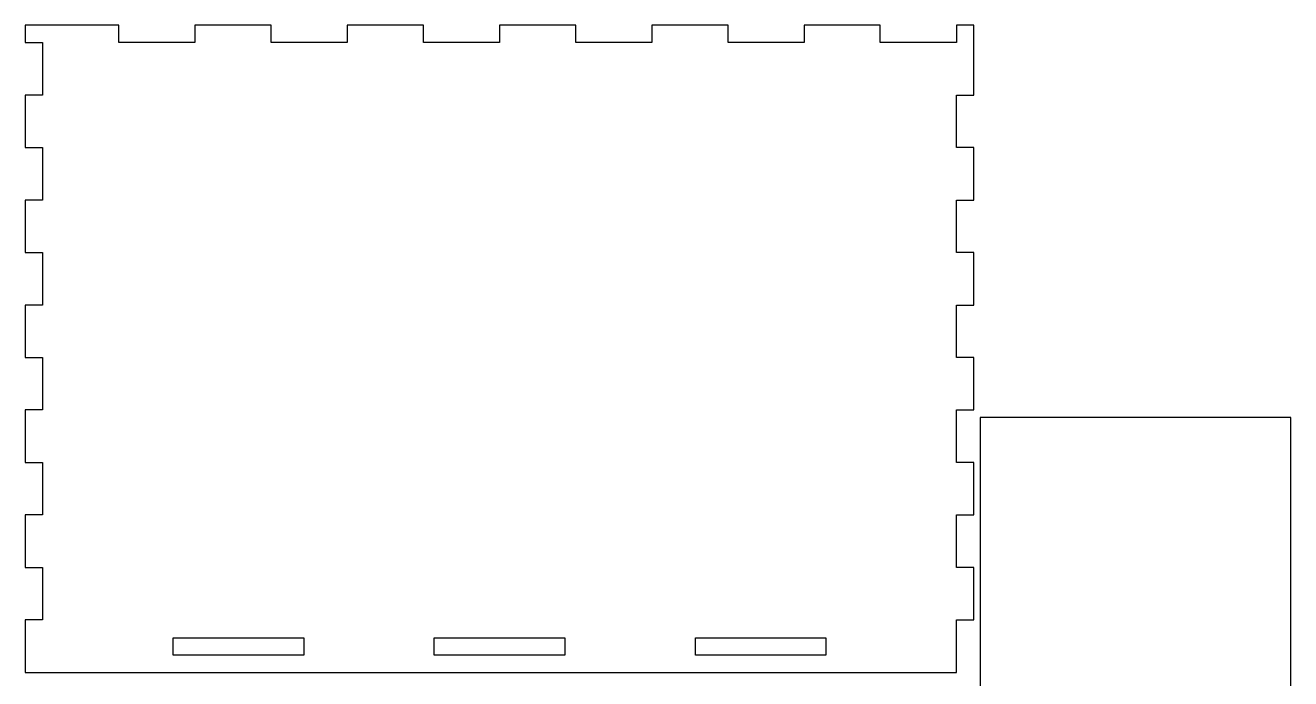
# Model space of a CAD drawing. Extents: x 3 to 297, y 4 to 597.
# Drawn here: x 3.2 to 296.7, y 155.3 to 306.7 of the extents above; entities that cross this region are included whole.
import ezdxf

# ---------------------------------------------------------------- set-up
doc = ezdxf.new("R2010")
doc.units = 0

msp = doc.modelspace()

# ---------------------------------------------------------------- linework, layer by layer
at = {"layer": 'Layer 1', "color": 7}
for points in [[(24.841016, 306.745992), (3.171669, 306.745992)], [(3.171669, 306.745992), (3.171669, 302.746)], [(24.841016, 302.746), (24.841016, 306.745992)], [(60.170784, 306.745992), (42.501932, 306.745992)], [(42.501932, 306.745992), (42.501932, 302.746)], [(60.170784, 302.746), (60.170784, 306.745992)], [(95.503198, 306.745992), (77.842283, 306.745992)], [(77.842283, 306.745992), (77.842283, 302.746)], [(95.503198, 302.746), (95.503198, 306.745992)], [(130.840904, 306.745992), (113.172051, 306.745992)], [(113.172051, 306.745992), (113.172051, 302.746)], [(130.840904, 302.746), (130.840904, 306.745992)], [(166.170672, 306.745992), (148.501819, 306.745992)], [(148.501819, 306.745992), (148.501819, 302.746)], [(166.170672, 302.746), (166.170672, 306.745992)], [(201.503086, 306.745992), (183.84217, 306.745992)], [(183.84217, 306.745992), (183.84217, 302.746)], [(201.503086, 302.746), (201.503086, 306.745992)], [(223.172433, 306.745992), (219.171938, 306.745992)], [(219.171938, 306.745992), (219.171938, 302.746)], [(223.172433, 290.579309), (223.172433, 306.745992)], [(3.171669, 302.746), (7.172164, 302.746)], [(7.172164, 302.746), (7.172164, 290.579309)], [(42.501932, 302.746), (24.841016, 302.746)], [(77.842283, 302.746), (60.170784, 302.746)], [(113.172051, 302.746), (95.503198, 302.746)], [(148.501819, 302.746), (130.840904, 302.746)], [(183.84217, 302.746), (166.170672, 302.746)], [(219.171938, 302.746), (201.503086, 302.746)], [(7.172164, 290.579309), (3.171669, 290.579309)], [(3.171669, 290.579309), (3.171669, 278.412725)], [(219.171938, 278.412725), (219.171938, 290.579309)], [(219.171938, 290.579309), (223.172433, 290.579309)], [(3.171669, 278.412725), (7.172164, 278.412725)], [(7.172164, 278.412725), (7.172164, 266.245981)], [(223.172433, 278.412725), (219.171938, 278.412725)], [(223.172433, 266.245981), (223.172433, 278.412725)], [(7.172164, 266.245981), (3.171669, 266.245981)], [(3.171669, 266.245981), (3.171669, 254.079397)], [(219.171938, 254.079397), (219.171938, 266.245981)], [(219.171938, 266.245981), (223.172433, 266.245981)], [(3.171669, 254.079397), (7.172164, 254.079397)], [(7.172164, 254.079397), (7.172164, 241.912812)], [(223.172433, 254.079397), (219.171938, 254.079397)], [(223.172433, 241.912812), (223.172433, 254.079397)], [(7.172164, 241.912812), (3.171669, 241.912812)], [(3.171669, 241.912812), (3.171669, 229.745963)], [(219.171938, 229.745963), (219.171938, 241.912812)], [(219.171938, 241.912812), (223.172433, 241.912812)], [(3.171669, 229.745963), (7.172164, 229.745963)], [(7.172164, 229.745963), (7.172164, 217.579378)], [(223.172433, 229.745963), (219.171938, 229.745963)], [(223.172433, 217.579378), (223.172433, 229.745963)], [(7.172164, 217.579378), (3.171669, 217.579378)], [(3.171669, 217.579378), (3.171669, 205.412793)], [(219.171938, 205.412793), (219.171938, 217.579378)], [(219.171938, 217.579378), (223.172433, 217.579378)], [(296.692913, 215.836065), (224.693, 215.836065)], [(224.693, 215.836065), (224.693, 3.836291)], [(296.692913, 3.836291), (296.692913, 215.836065)], [(3.171669, 205.412793), (7.172164, 205.412793)], [(7.172164, 205.412793), (7.172164, 193.246209)], [(223.172433, 205.412793), (219.171938, 205.412793)], [(223.172433, 193.246209), (223.172433, 205.412793)], [(7.172164, 193.246209), (3.171669, 193.246209)], [(3.171669, 193.246209), (3.171669, 181.079095)], [(219.171938, 181.079095), (219.171938, 193.246209)], [(219.171938, 193.246209), (223.172433, 193.246209)], [(3.171669, 181.079095), (7.172164, 181.079095)], [(7.172164, 181.079095), (7.172164, 168.913039)], [(223.172433, 181.079095), (219.171938, 181.079095)], [(223.172433, 168.913039), (223.172433, 181.079095)], [(7.172164, 168.913039), (3.171669, 168.913039)], [(3.171669, 168.913039), (3.171669, 156.74619)], [(219.171938, 156.74619), (219.171938, 168.913039)], [(219.171938, 168.913039), (223.172433, 168.913039)], [(37.461626, 164.746122), (67.74315, 164.746122)], [(37.461626, 160.746156), (37.461626, 164.746122)], [(67.74315, 164.746122), (67.74315, 160.746156)], [(98.032612, 164.746122), (128.31149, 164.746122)], [(98.032612, 160.746156), (98.032612, 164.746122)], [(128.31149, 164.746122), (128.31149, 160.746156)], [(158.600952, 164.746122), (188.882476, 164.746122)], [(158.600952, 160.746156), (158.600952, 164.746122)], [(188.882476, 164.746122), (188.882476, 160.746156)], [(67.74315, 160.746156), (37.461626, 160.746156)], [(128.31149, 160.746156), (98.032612, 160.746156)], [(188.882476, 160.746156), (158.600952, 160.746156)], [(3.171669, 156.74619), (219.171938, 156.74619)]]:
    msp.add_lwpolyline(points, dxfattribs=at)

doc.saveas('drawing.dxf')
